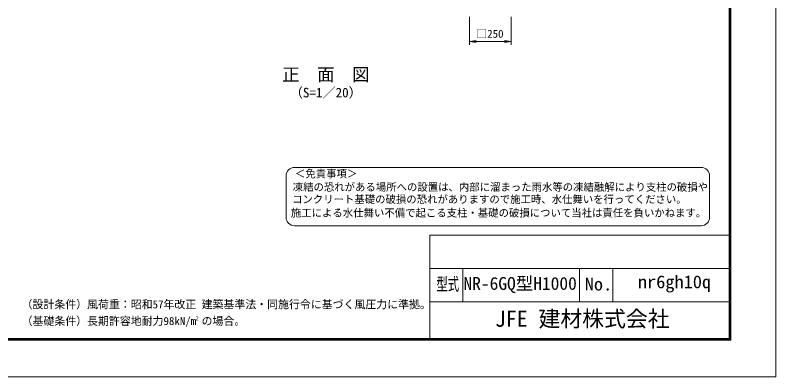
# Model space of a CAD drawing. Units: millimetres, scale not verified. Extents: x -4200 to 4200, y -2970 to 2970.
# Drawn here: x -371 to 4200, y -2970 to -799 of the extents above; entities that cross this region are included whole.
import ezdxf
from ezdxf.enums import TextEntityAlignment as Align

# ---------------------------------------------------------------- set-up
doc = ezdxf.new("R2010")
doc.units = ezdxf.units.MM
doc.header["$LTSCALE"] = 20
for name, color, linetype, lineweight in [('0-0_D-TTL-TXT', 7, 'Continuous', 18), ('0-7_D-STR-DIM', 7, 'Continuous', 9), ('0-8_0', 7, 'Continuous', 9), ('0-B_D-TTL', 7, 'Continuous', 9)]:
    doc.layers.add(name, color=color, linetype=linetype, lineweight=lineweight)
doc.styles.add('ＭＳ ゴシック', font='')
doc.styles.get('ＭＳ ゴシック').set_extended_font_data('MS Gothic')

# ---------------------------------------------------------------- blocks, each defined once
blk = doc.blocks.new('_Open')
at = {"layer": '0-8_0'}
blk.add_line((-20, 3.33), (0, 0), dxfattribs=at)
blk.add_lwpolyline([(-20, -3.33), (0, 0), (-20, 0)], dxfattribs=at)

msp = doc.modelspace()

# ---------------------------------------------------------------- linework, layer by layer
at = {"layer": '0-0_D-TTL-TXT', "color": 2}
for p, q in [((3752.43, -1712.7), (1306.88, -1712.7)), ((1256.88, -1762.7), (1256.88, -2012.7)), ((3802.43, -2012.7), (3802.43, -1762.7)), ((1306.88, -2062.7), (3752.43, -2062.7))]:
    msp.add_line(p, q, dxfattribs=at)
for centre, start, end in [((1306.88, -1762.7), 90, 180), ((3752.43, -1762.7), 0, 90), ((1306.88, -2012.7), 180, 270), ((3752.43, -2012.7), 270, 0)]:
    msp.add_arc(centre, 50, start, end, dxfattribs=at)
at = {"layer": '0-7_D-STR-DIM'}
for p, q in [((2359.22, -808.63), (2359.22, -976.33)), ((2609.22, -808.63), (2609.22, -976.33)), ((2399.22, -956.33), (2569.22, -956.33))]:
    msp.add_line(p, q, dxfattribs=at)
at = {"layer": '0-B_D-TTL'}
for p, q in [((2120, -2120), (2120, -2740)), ((2120, -2120), (3920, -2120)), ((2120, -2320), (3920, -2320)), ((2320, -2320), (2320, -2520)), ((3020, -2320), (3020, -2520)), ((3220, -2320), (3220, -2520)), ((2120, -2520), (3920, -2520))]:
    msp.add_line(p, q, dxfattribs=at)
at = {"layer": '0-B_D-TTL', "color": 2, "lineweight": 18}
msp.add_lwpolyline([(-4200, 2970), (4200, 2970), (4200, -2970), (-4200, -2970)], close=True, dxfattribs=at)
at = {"layer": '0-B_D-TTL'}
for points in [[(-3930, 2750), (3930, 2750), (3930, -2750), (-3930, -2750)], [(-3927.5, 2747.5), (3927.5, 2747.5), (3927.5, -2747.5), (-3927.5, -2747.5)], [(-3925, 2745), (3925, 2745), (3925, -2745), (-3925, -2745)], [(-3922.5, 2742.5), (3922.5, 2742.5), (3922.5, -2742.5), (-3922.5, -2742.5)], [(-3920, 2740), (3920, 2740), (3920, -2740), (-3920, -2740)]]:
    msp.add_lwpolyline(points, close=True, dxfattribs=at)

# ---------------------------------------------------------------- block references
at = {"layer": '0-7_D-STR-DIM', "xscale": 2, "yscale": 2, "rotation": 180}
msp.add_blockref('_Open', (2359.22, -956.33), dxfattribs=at)
at = {"layer": '0-7_D-STR-DIM', "xscale": 2, "yscale": 2}
msp.add_blockref('_Open', (2609.22, -956.33), dxfattribs=at)

# ---------------------------------------------------------------- texts
at = {"layer": '0-0_D-TTL-TXT', "style": 'ＭＳ ゴシック'}
for s, height, p in [('正\u3000面\u3000図', 76.98, (1233.64, -1216.31)), ('（S=1／20）', 57.77, (1279.12, -1309.5)), ('＜免責事項＞ \u3000\u3000', 45.75, (1310.58, -1786.88)), ('凍結の恐れがある場所への設置は、内部に溜まった雨水等の凍結融解により支柱の破損や', 45.75, (1297.06, -1867.37)), ('コンクリート基礎の破損の恐れがありますので施工時、水仕舞いを行ってください。', 45.75, (1292.95, -1940.8)), ('施工による水仕舞い不備で起こる支柱・基礎の破損について当社は責任を負いかねます。 ', 45.75, (1285.96, -2022.29)), ('NR-6GQ型H1000', 76.98, (2323.07, -2470.99)), ('（設計条件）風荷重：昭和57年改正 建築基準法・同施行令に基づく風圧力に準拠。', 48.09, (-332.45, -2573.6)), ('JFE 建材株式会社', 96.19, (2512.38, -2698.5)), ('（基礎条件）長期許容地耐力98kN/m の場合。', 48.09, (-332.45, -2673.6)), ('2', 24.05, (713.02, -2637.79))]:
    msp.add_text(s, height=height, dxfattribs=at).set_placement(p, align=Align.BOTTOM_LEFT)
for s, width, p in [('型式', 0.65, (2160.27, -2474.8)), ('No.', 1.05, (3052, -2474.8)), ('nr6gh10q', 1.05, (3371.33, -2461.47))]:
    msp.add_text(s, height=76.98, dxfattribs=dict(at, width=width)).set_placement(p, align=Align.BOTTOM_LEFT)
at = {"layer": '0-7_D-STR-DIM', "style": 'ＭＳ ゴシック'}
msp.add_text('□250', height=48.09, dxfattribs=at).set_placement((2400.07, -948.57), align=Align.BOTTOM_LEFT)

doc.saveas('drawing.dxf')
